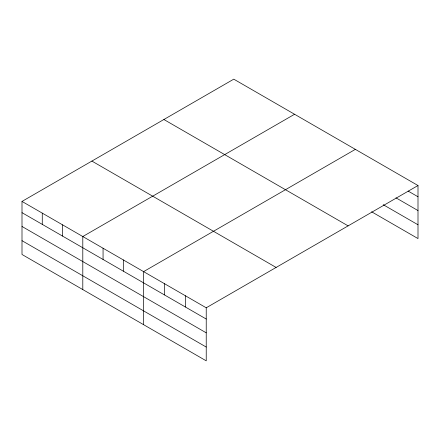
<?xml version="1.0" encoding="UTF-8"?>
<svg xmlns="http://www.w3.org/2000/svg" width="440" height="440" viewBox="0 0 440 440"><rect width="100%" height="100%" fill="white"/><g stroke="black" fill="none" stroke-linecap="round" stroke-linejoin="round"><path stroke-width="0.66" d="M371.602 211.783L418 238.573L418 185.526L233.772 79.162L22 201.427L22 254.474L206.228 360.839L206.228 307.791L22 201.427M294.569 114.263L82.797 236.528L82.797 289.575M355.361 149.364L143.589 271.629L143.589 324.676M206.228 307.791L418 185.526M408.139 191.076L418 196.768M395.962 197.835L418 210.562M383.202 204.683L418 224.774M163.889 119.51L348.117 225.874M91.883 161.079L276.111 267.443M22 212.669L206.228 319.033M22 226.468L206.228 332.827M22 240.68L206.228 347.045M185.35 295.735L185.35 306.977M164.466 283.679L164.466 294.921M123.327 259.93L123.327 271.166M103.059 248.226L103.059 259.468M62.53 224.829L62.53 236.071M42.267 213.131L42.267 224.367"/></g></svg>
